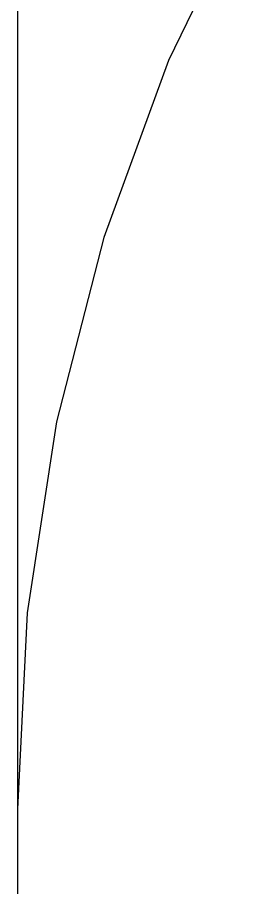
# Model space of a CAD drawing. Extents: x -8 to 237, y -180 to 890.
# Drawn here: x 0 to 2.08, y 205.95 to 213.73 of the extents above; entities that cross this region are included whole.
import ezdxf

# ---------------------------------------------------------------- set-up
doc = ezdxf.new("R2010")
doc.units = 0

msp = doc.modelspace()

# ---------------------------------------------------------------- linework, layer by layer
at = {"layer": 'Layer 1'}
for p, q in [((0, 224), (0, -60.4798)), ((0, 224), (0, -60.4798)), ((0, 224), (0, -60.4798)), ((0, 224), (0, -60.4798)), ((0, 224), (0, -60.4798)), ((0, 224), (0, -60.4798)), ((2.076821, 214.841599), (1.352374, 213.338938)), ((2.076821, 214.841599), (1.352374, 213.338938)), ((1.352374, 213.338938), (0.773765, 211.760034)), ((1.352374, 213.338938), (0.773765, 211.760034)), ((0.773765, 211.760034), (0.349698, 210.113602)), ((0.773765, 211.760034), (0.349698, 210.113602)), ((0.349698, 210.113602), (0.088875, 208.408353)), ((0.349698, 210.113602), (0.088875, 208.408353)), ((0.088875, 208.408353), (0, 206.653)), ((0.088875, 208.408353), (0, 206.653)), ((0, 206.653), (0, 186.666)), ((0, 206.653), (0, 186.666))]:
    msp.add_line(p, q, dxfattribs=at)

doc.saveas('drawing.dxf')
